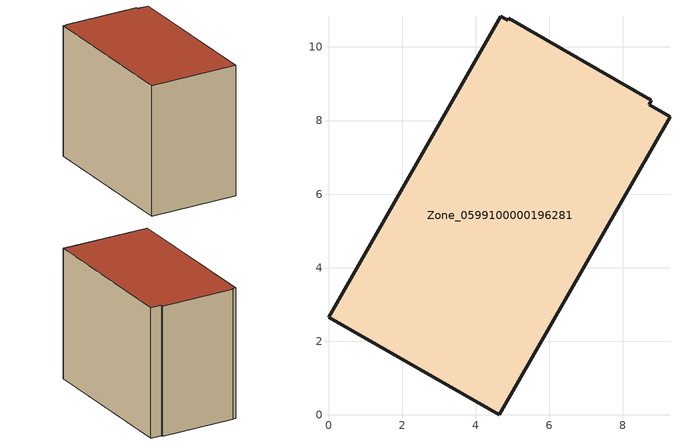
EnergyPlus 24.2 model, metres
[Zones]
Zone_0599100000196281
 floor ground (C_G): 4.89,10.78 8.77,8.55 8.71,8.43 9.28,8.1 4.64,0 0,2.66 4.69,10.84 4.87,10.73 z0
 wall outside (C_F): 4.64,0 9.28,8.1 8.71,8.43 8.77,8.55 4.89,10.78 4.87,10.73 4.69,10.84 0,2.66 4.64,0 z0:7.8
 roof outside (C_R): 8.77,8.55 4.89,10.78 4.87,10.73 4.69,10.84 0,2.66 4.64,0 9.28,8.1 8.71,8.43 z7.8
[BUILDING]
Pand.0599100000196281: North Axis=0; Terrain=City; Loads Convergence Tolerance Value=0.04; Temperature Convergence Tolerance Value=0.4; Solar Distribution=FullExterior; Maximum Number of Warmup Days=25; Minimum Number of Warmup Days=1
[Site:Location]
Rotterdam.The.Hague.AP_ZH_NLD Design_Conditions: Latitude=51.96; Longitude=4.45; Time Zone=1; Elevation=-4.5
[SITE:GROUNDTEMPERATURE:BUILDINGSURFACE]
18, 18, 18, 18, 18, 18, 18, 18, 18, 18, 18, 18
[MATERIAL] Thermal Absorptance=0.9; Solar Absorptance=0.7; Visible Absorptance=0.7
Name | Roughness | Thickness | Conductivity | Density | Specific Heat
G.TC.1975-1991 | MediumSmooth | 0.15 | 0.288461 | 540 | 1210
F.TC.1975-1991 | Rough | 0.3 | 0.230769 | 1920 | 840
R.TC.1975-1991 | MediumRough | 0.2 | 0.153846 | 1500 | 1000
[CONSTRUCTION]
C_G: G.TC.1975-1991
C_F: F.TC.1975-1991
C_R: R.TC.1975-1991
[ZONE]
Zone_0599100000196281: Type=1; Multiplier=1; Ceiling Height=Autocalculate; Volume=Autocalculate; Floor Area=autocalculate; Part of Total Floor Area=Yes
[ZONEINFILTRATION:DESIGNFLOWRATE]
Infil_Zone_0599100000196281: Zone or ZoneList or Space or SpaceList=Zone_0599100000196281; Schedule=AlwaysOn; Design Flow Rate Calculation Method=Flow/Area; Flow Rate per Floor Area=0.003; Constant Term Coefficient=1; Temperature Term Coefficient=0; Velocity Term Coefficient=0; Velocity Squared Term Coefficient=0
[HVACTEMPLATE:ZONE:IDEALLOADSAIRSYSTEM]
Zone_0599100000196281: Maximum Heating Supply Air Temperature=50; Minimum Cooling Supply Air Temperature=13; Maximum Heating Supply Air Humidity Ratio=0.0156; Minimum Cooling Supply Air Humidity Ratio=0.0077; Heating Limit=NoLimit; Cooling Limit=NoLimit; Dehumidification Control Type=ConstantSensibleHeatRatio; Cooling Sensible Heat Ratio=0.7; Dehumidification Setpoint=60; Humidification Control Type=None; Humidification Setpoint=30; Outdoor Air Method=None; Outdoor Air Flow Rate per Person=0.00944; Outdoor Air Flow Rate per Zone Floor Area=0; Outdoor Air Flow Rate per Zone=0; Demand Controlled Ventilation Type=None; Outdoor Air Economizer Type=NoEconomizer; Heat Recovery Type=None; Sensible Heat Recovery Effectiveness=0.7; Latent Heat Recovery Effectiveness=0.65
[ZONECONTROL:THERMOSTAT]
ThermostatControl_Zone_0599100000196281: Zone or ZoneList=Zone_0599100000196281; Control Type Schedule=DualSetpointControlType; Control 1=Thermostat_Zone_0599100000196281; Temperature Difference Between Cutout And Setpoint=0
[THERMOSTATSETPOINT:DUALSETPOINT]
Thermostat_Zone_0599100000196281: Heating Setpoint Temperature Schedule=HeatingSetpoint_Zone_0599100000196281; Cooling Setpoint Temperature Schedule=CoolingSetpoint_Zone_0599100000196281
[SCHEDULE:COMPACT]
HeatingSetpoint_Zone_0599100000196281: Through: 12/31, For: AllDays, Until: 24:00, 21
CoolingSetpoint_Zone_0599100000196281: Through: 12/31, For: AllDays, Until: 24:00, 24
DualSetpointControlType: Through: 12/31, For: AllDays, Until: 24:00, 4
AlwaysOn: Through: 12/31, For: AllDays, Until: 24:00, 1
